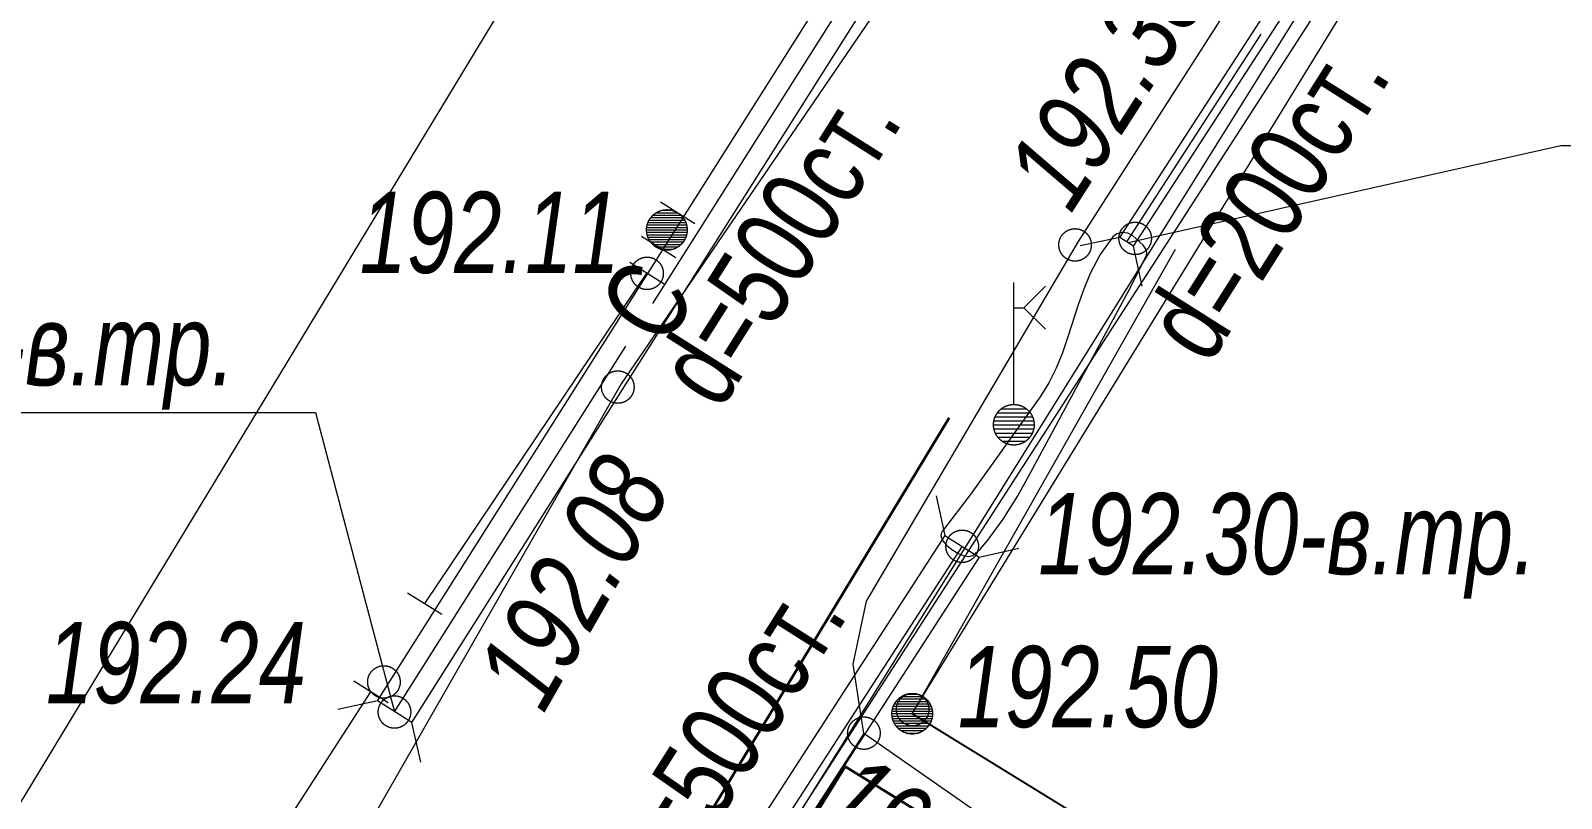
# Model space of a CAD drawing. Header units: millimetres. Extents: x -38151500 to -27467627, y -20617104 to -20349562.
# Drawn here: x -27520387 to -27501539, y -20466893 to -20457442 of the extents above; entities that cross this region are included whole.
import ezdxf
from ezdxf.xclip import XClip

# ---------------------------------------------------------------- set-up
doc = ezdxf.new("R2010")
doc.units = ezdxf.units.MM
doc.header["$MEASUREMENT"] = 0
doc.header["$XCLIPFRAME"] = 0
doc.layers.add('!!! ПОДОСНОВА', color=7, linetype='Continuous')
for name, color, linetype, lineweight in [('Новый_ГП_Граница участка_Ном._пера__1', 1, 'Continuous', 40), ('Чертеж_1_Новофедоровское_снт 28_07$0$tp_отметки_новые_Ном._пера__253', 252, 'Continuous', 18), ('Чертеж_1_Новофедоровское_снт 28_07$0$tp_трубы под дорогой_Ном._пера__253', 252, 'Continuous', 18), ('Чертеж_1_Новофедоровское_снт 28_07$0$U_ТЕКСТ_БЕЛЫЙ_Ном._пера__253', 252, 'Continuous', 18), ('Чертеж_1_Новый_ГП_Топография_Ном._пера__253', 252, 'Continuous', 18), ('Чертеж_1_Новый_Новофедоровское_снт 28_07$0$tp_Дороги_Ном._пера__253', 252, 'Continuous', 18), ('Чертеж_1_Новый_Новофедоровское_снт 28_07$0$tp_канавы_Ном._пера__253', 252, 'Continuous', 18), ('Чертеж_1_Новый_Новофедоровское_снт 28_07$0$tp_ЛЭП нн_Ном._пера__253', 252, 'Continuous', 18), ('Чертеж_1_Новый_Новофедоровское_снт 28_07$0$tp_Ограждения ДЕР_Ном._пера__253', 252, 'Continuous', 18), ('Чертеж_1_Новый_Новофедоровское_снт 28_07$0$tp_Ограждения мет_Ном._пера__253', 252, 'Continuous', 18), ('Чертеж_1_Новый_Новофедоровское_снт 28_07$0$tp_Ограждения рабица_Ном._пера__253', 252, 'Continuous', 18), ('Чертеж_1_Новый_Новофедоровское_снт 28_07$0$tp_Ограждения_Ном._пера__253', 252, 'Continuous', 18), ('Чертеж_1_Новый_Новофедоровское_снт 28_07$0$tp_Ограждения_Ном._пера__7', 7, 'Continuous', 18), ('Чертеж_1_Новый_Новофедоровское_снт 28_07$0$tp_отметки_новые_Ном._пера__253', 252, 'Continuous', 18), ('Чертеж_1_Новый_Новофедоровское_снт 28_07$0$tp_отметки_новые_Ном._пера__7', 7, 'Continuous', 18), ('Чертеж_1_Новый_Новофедоровское_снт 28_07$0$tp_сооружения_Ном._пера__7', 7, 'Continuous', 18), ('Чертеж_1_Новый_Новофедоровское_снт 28_07$0$tp_трубы под дорогой_Ном._пера__253', 252, 'Continuous', 18), ('Чертеж_1_Новый_Новофедоровское_снт 28_07$0$U_Водосток_Ном._пера__253', 252, 'Continuous', 18), ('Чертеж_1_Новый_Новофедоровское_снт 28_07$0$U_Газопровод_Ном._пера__253', 252, 'Continuous', 18)]:
    doc.layers.add(name, color=color, linetype=linetype, lineweight=lineweight)
doc.layers.add('Новый_ГП_Дороги_проезды_Ном._пера__251', color=7, linetype='Continuous', lineweight=40, true_color=0x656565)
doc.styles.add('РЎР“Р•РќР•Р\xa0РР\xa0_РЎРўРР›Р¬_1', font='arial.ttf', dxfattribs={"width": 0.75})
doc.styles.add('РЎР“Р•РќР•Р\xa0РР\xa0_РЎРўРР›Р¬_3', font='arial.ttf', dxfattribs={"width": 0.749999})

# ---------------------------------------------------------------- blocks, each defined once
blk = doc.blocks.new('Чертеж_8_1', base_point=(10580873, 0))
at = {"layer": 'Чертеж_1_Новый_ГП_Топография_Ном._пера__253', "color": 252, "lineweight": 18, "flags": 128}
for points in [[(-27541327, -20517064), (-27541287, -20517000), (-27530800, -20499900), (-27504630, -20516708), (-27493069, -20500671), (-27483153, -20487867), (-27484907, -20480650), (-27486912, -20473503), (-27492405, -20475465), (-27495260, -20474628), (-27509531, -20465849), (-27499582, -20449640), (-27507191, -20444942), (-27548222, -20512686)], [(-27510357, -20466500), (-27490957, -20478480), (-27488487, -20474480), (-27484047, -20486530), (-27493777, -20500140), (-27492917, -20500700), (-27504277, -20516190), (-27504607, -20516730), (-27504877, -20516560), (-27529357, -20500980), (-27518677, -20483870), (-27520387, -20482750)]]:
    blk.add_lwpolyline(points, close=True, dxfattribs=at)
at = {"layer": 'Чертеж_1_Новый_Новофедоровское_снт 28_07$0$tp_Дороги_Ном._пера__253', "color": 252, "lineweight": 18, "flags": 128}
for points in [[(-27510126, -20466094), (-27510260, -20465239), (-27510094, -20464466), (-27507484, -20460039), (-27495179, -20440842), (-27492116, -20437186), (-27490383, -20435998), (-27488267, -20435528), (-27487255, -20435446), (-27485264, -20435694), (-27483154, -20436711), (-27482354, -20437573)], [(-27507594, -20451967), (-27506761, -20452488), (-27513117, -20461790), (-27518799, -20471714), (-27519995, -20471463)]]:
    blk.add_lwpolyline(points, dxfattribs=at)
blk.add_lwpolyline([(-27511957, -20468926), (-27507025, -20472361), (-27505202, -20469524), (-27510126, -20466094)], close=True, dxfattribs=at)
at = {"layer": 'Чертеж_1_Новый_Новофедоровское_снт 28_07$0$tp_канавы_Ном._пера__253', "color": 252, "lineweight": 18, "flags": 128}
blk.add_lwpolyline([(-27508805, -20463139), (-27509164, -20463609), (-27509176, -20463634), (-27509179, -20463661), (-27509159, -20463719), (-27509112, -20463777), (-27509046, -20463831), (-27508972, -20463876), (-27508898, -20463906), (-27508833, -20463917), (-27508786, -20463904), (-27508693, -20463820), (-27508600, -20463715), (-27508412, -20463457), (-27508233, -20463167), (-27508070, -20462879), (-27506861, -20460634), (-27506649, -20460211), (-27506642, -20460178), (-27506648, -20460146), (-27506687, -20460084), (-27506817, -20459969), (-27506878, -20459935), (-27506947, -20459927), (-27507013, -20459942), (-27507064, -20459980), (-27507217, -20460198), (-27507340, -20460432), (-27507420, -20460623), (-27507489, -20460818), (-27507616, -20461213), (-27507683, -20461407), (-27507759, -20461597), (-27507849, -20461779), (-27507957, -20461951)], close=True, dxfattribs=at)
at = {"layer": 'Чертеж_1_Новый_Новофедоровское_снт 28_07$0$tp_ЛЭП нн_Ном._пера__253', "color": 252, "lineweight": 18, "flags": 128}
blk.add_lwpolyline([(-27543326, -20518699), (-27542215, -20517036), (-27521602, -20484194), (-27496565, -20444066), (-27495356, -20442473)], dxfattribs=at)
at = {"layer": 'Чертеж_1_Новый_Новофедоровское_снт 28_07$0$tp_Ограждения ДЕР_Ном._пера__253', "color": 252, "lineweight": 18, "flags": 128}
for points in [[(-27515534, -20464494), (-27512800, -20460426)], [(-27519995, -20471463), (-27516198, -20465581)]]:
    blk.add_lwpolyline(points, dxfattribs=at)
at = {"layer": 'Чертеж_1_Новый_Новофедоровское_снт 28_07$0$tp_Ограждения мет_Ном._пера__253', "color": 252, "lineweight": 18, "flags": 128}
blk.add_lwpolyline([(-27506294, -20460137), (-27509532, -20465851)], dxfattribs=at)
at = {"layer": 'Чертеж_1_Новый_Новофедоровское_снт 28_07$0$tp_Ограждения рабица_Ном._пера__253', "color": 252, "lineweight": 18, "flags": 128}
blk.add_lwpolyline([(-27509532, -20465851), (-27495260, -20474628), (-27492405, -20475465)], dxfattribs=at)
at = {"layer": 'Чертеж_1_Новый_Новофедоровское_снт 28_07$0$tp_Ограждения_Ном._пера__253', "color": 252, "lineweight": 18, "flags": 128}
for points in [[(-27512633, -20459551), (-27512210, -20459817)], [(-27512864, -20459971), (-27512441, -20460237)], [(-27513011, -20460293), (-27512588, -20460559)], [(-27515745, -20464361), (-27515322, -20464627)], [(-27516409, -20465448), (-27515986, -20465714)]]:
    blk.add_lwpolyline(points, dxfattribs=at)
at = {"layer": 'Чертеж_1_Новый_Новофедоровское_снт 28_07$0$tp_Ограждения_Ном._пера__7', "color": 7, "lineweight": 18}
for p, q in [((-27512770, -20459774), (-27512335, -20459774)), ((-27512751, -20459744), (-27512356, -20459744)), ((-27512724, -20459714), (-27512383, -20459714)), ((-27512685, -20459684), (-27512422, -20459684)), ((-27512614, -20459654), (-27512494, -20459654)), ((-27512802, -20459894), (-27512303, -20459894)), ((-27512801, -20459924), (-27512306, -20459924)), ((-27512800, -20459864), (-27512306, -20459864)), ((-27512796, -20459954), (-27512310, -20459954)), ((-27512795, -20459834), (-27512312, -20459834)), ((-27512784, -20459804), (-27512321, -20459804)), ((-27512786, -20459984), (-27512319, -20459984)), ((-27512772, -20460014), (-27512334, -20460014)), ((-27512754, -20460044), (-27512353, -20460044)), ((-27512728, -20460074), (-27512379, -20460074)), ((-27512691, -20460104), (-27512416, -20460104)), ((-27512627, -20460134), (-27512477, -20460134)), ((-27509593, -20465609), (-27509473, -20465609)), ((-27509774, -20465789), (-27509291, -20465789)), ((-27509763, -20465759), (-27509300, -20465759)), ((-27509749, -20465729), (-27509314, -20465729)), ((-27509730, -20465699), (-27509335, -20465699)), ((-27509703, -20465669), (-27509362, -20465669)), ((-27509664, -20465639), (-27509401, -20465639)), ((-27509781, -20465849), (-27509282, -20465849)), ((-27509780, -20465879), (-27509285, -20465879)), ((-27509779, -20465819), (-27509285, -20465819)), ((-27509775, -20465909), (-27509289, -20465909)), ((-27509765, -20465939), (-27509298, -20465939)), ((-27509751, -20465969), (-27509313, -20465969)), ((-27509733, -20465999), (-27509332, -20465999)), ((-27509707, -20466029), (-27509358, -20466029)), ((-27509670, -20466059), (-27509395, -20466059)), ((-27509606, -20466089), (-27509456, -20466089))]:
    blk.add_line(p, q, dxfattribs=at)
for centre in [(-27512553, -20459896), (-27509532, -20465851)]:
    blk.add_circle(centre, 250, dxfattribs=at)
at = {"layer": 'Чертеж_1_Новый_Новофедоровское_снт 28_07$0$tp_отметки_новые_Ном._пера__253', "color": 252, "lineweight": 18, "flags": 128}
for points in [[(-27494387, -20458862), (-27501547, -20458862), (-27506874, -20460053)], [(-27524122, -20462142), (-27516881, -20462142), (-27515905, -20465827)]]:
    blk.add_lwpolyline(points, dxfattribs=at)
at = {"layer": 'Чертеж_1_Новый_Новофедоровское_снт 28_07$0$tp_отметки_новые_Ном._пера__7', "color": 7, "lineweight": 18}
for centre in [(-27507527, -20460080), (-27506787, -20460000), (-27512797, -20460430), (-27513157, -20461830), (-27508917, -20463790), (-27516037, -20465460), (-27509527, -20465800), (-27515907, -20465830), (-27510127, -20466090)]:
    blk.add_circle(centre, 200, dxfattribs=at)
at = {"layer": 'Чертеж_1_Новый_Новофедоровское_снт 28_07$0$tp_сооружения_Ном._пера__7', "color": 7, "lineweight": 18}
for p, q in [((-27508281, -20462044), (-27508281, -20460544)), ((-27508158, -20460853), (-27507893, -20461118)), ((-27508510, -20462196), (-27508051, -20462196)), ((-27508481, -20462146), (-27508080, -20462146)), ((-27508432, -20462096), (-27508129, -20462096)), ((-27508530, -20462296), (-27508031, -20462296)), ((-27508526, -20462246), (-27508036, -20462246)), ((-27508525, -20462346), (-27508036, -20462346)), ((-27508509, -20462396), (-27508053, -20462396)), ((-27508479, -20462446), (-27508082, -20462446)), ((-27508428, -20462496), (-27508133, -20462496))]:
    blk.add_line(p, q, dxfattribs=at)
at = {"layer": 'Чертеж_1_Новый_Новофедоровское_снт 28_07$0$tp_сооружения_Ном._пера__7', "color": 7, "lineweight": 18, "flags": 128}
blk.add_lwpolyline([(-27508281, -20460853), (-27508158, -20460853), (-27507893, -20460589)], dxfattribs=at)
at = {"layer": 'Чертеж_1_Новый_Новофедоровское_снт 28_07$0$tp_сооружения_Ном._пера__7', "color": 7, "lineweight": 18}
blk.add_circle((-27508281, -20462294), 250, dxfattribs=at)
at = {"layer": 'Чертеж_1_Новый_Новофедоровское_снт 28_07$0$tp_трубы под дорогой_Ном._пера__253', "color": 252, "lineweight": 18, "flags": 128}
for points in [[(-27506975, -20459988), (-27504488, -20456148)], [(-27516116, -20465693), (-27510164, -20456282)], [(-27506807, -20460097), (-27504321, -20456256)], [(-27515693, -20465961), (-27509741, -20456550)], [(-27506702, -20460586), (-27506807, -20460097), (-27506975, -20459988), (-27507464, -20460093)], [(-27509239, -20463168), (-27509129, -20463656), (-27508707, -20463924), (-27508219, -20463814)], [(-27509129, -20463656), (-27514333, -20471700)], [(-27508707, -20463924), (-27513911, -20471968)], [(-27515584, -20466447), (-27515693, -20465959), (-27516116, -20465692), (-27516603, -20465801)]]:
    blk.add_lwpolyline(points, dxfattribs=at)
at = {"layer": 'Чертеж_1_Новый_Новофедоровское_снт 28_07$0$U_Водосток_Ном._пера__253', "color": 252, "lineweight": 18, "flags": 128}
for points in [[(-27512727, -20460802), (-27509953, -20456416)], [(-27506891, -20460043), (-27505234, -20457484)], [(-27515905, -20465827), (-27513058, -20461325)], [(-27508917, -20463788), (-27511416, -20467651)]]:
    blk.add_lwpolyline(points, dxfattribs=at)
at = {"layer": 'Чертеж_1_Новый_Новофедоровское_снт 28_07$0$U_Газопровод_Ном._пера__253', "color": 252, "lineweight": 18, "flags": 128}
blk.add_lwpolyline([(-27542645, -20516227), (-27520197, -20481445), (-27499646, -20449601), (-27491528, -20437023), (-27491810, -20437169), (-27489480, -20435962), (-27484249, -20437583)], dxfattribs=at)
at = {"layer": 'Чертеж_1_Новофедоровское_снт 28_07$0$tp_отметки_новые_Ном._пера__253', "color": 252, "lineweight": 18, "char_height": 1000, "attachment_point": 7, "style": 'РЎР“Р•РќР•Р\xa0РР\xa0_РЎРўРР›Р¬_1'}
for s, insert, rotation in [('\\A1;{\\pql;\\fArial|b0|i1|c204|p0;\\W0.750000;192.38}', (-27507568, -20459714), 57.3407), ('\\A1;{\\pql;\\fArial|b0|i1|c204|p0;\\W0.750000;192.08}', (-27514061, -20465868), 60.2066), ('\\A1;{\\pql;\\fArial|b0|i1|c204|p0;\\W0.750000;192.48}', (-27510735, -20467118), 325.1394)]:
    blk.add_mtext(s, dxfattribs=dict(at, insert=insert, rotation=rotation))
for s, insert in [('\\A1;{\\pql;\\fArial|b0|i1|c204|p0;\\W0.750000;192.11}', (-27516337, -20460440)), ('\\A1;{\\pql;\\fArial|b0|i1|c204|p0;\\W0.750000;192.16-в.тр.}', (-27524008, -20462110)), ('\\A1;{\\pql;\\fArial|b0|i1|c204|p0;\\W0.750000;192.30-в.тр.}', (-27507981, -20464436)), ('\\A1;{\\pql;\\fArial|b0|i1|c204|p0;\\W0.750000;192.24}', (-27520199, -20465736)), ('\\A1;{\\pql;\\fArial|b0|i1|c204|p0;\\W0.750000;192.50}', (-27508971, -20466031))]:
    blk.add_mtext(s, dxfattribs=dict(at, insert=insert))
at = {"layer": 'Чертеж_1_Новофедоровское_снт 28_07$0$tp_трубы под дорогой_Ном._пера__253', "color": 252, "lineweight": 18, "char_height": 1000, "attachment_point": 7, "rotation": 57.6886, "style": 'РЎР“Р•РќР•Р\xa0РР\xa0_РЎРўРР›Р¬_3'}
for s, insert in [('\\A1;{\\pql;\\fArial|b0|i0|c204|p0;\\W0.749999;d=200ст.}', (-27505870, -20461584)), ('\\A1;{\\pql;\\fArial|b0|i0|c204|p0;\\W0.749999;d=500ст.}', (-27511885, -20462142)), ('\\A1;{\\pql;\\fArial|b0|i0|c204|p0;\\W0.749999;d=500ст.}', (-27512563, -20468221))]:
    blk.add_mtext(s, dxfattribs=dict(at, insert=insert))
at = {"layer": 'Чертеж_1_Новофедоровское_снт 28_07$0$U_ТЕКСТ_БЕЛЫЙ_Ном._пера__253', "color": 252, "lineweight": 18, "insert": (-27512571, -20461371), "char_height": 1000, "attachment_point": 7, "rotation": 57.6886, "style": 'РЎР“Р•РќР•Р\xa0РР\xa0_РЎРўРР›Р¬_3'}
blk.add_mtext('\\A1;{\\pql;\\fArial|b0|i0|c204|p0;\\W0.749999;С}', dxfattribs=at)

msp = doc.modelspace()

# ---------------------------------------------------------------- linework, layer by layer
at = {"layer": 'Новый_ГП_Граница участка_Ном._пера__1', "color": 1, "lineweight": 40}
msp.add_lwpolyline([(-27510356.76, -20466500), (-27490956.76, -20478480), (-27488486.76, -20474480), (-27484046.76, -20486530), (-27493776.76, -20500140), (-27492916.76, -20500700), (-27504276.76, -20516190), (-27504606.76, -20516730), (-27504876.76, -20516560), (-27529356.76, -20500980), (-27518676.76, -20483870), (-27520386.76, -20482750)], close=True, dxfattribs=at)
at = {"layer": 'Новый_ГП_Дороги_проезды_Ном._пера__251', "color": 251, "lineweight": 40, "true_color": 0x656565}
msp.add_lwpolyline([(-27509078.21, -20462208.36), (-27513264.88, -20469125.47, 0.37219081), (-27513040.28, -20470413.66), (-27512847.08, -20470534.66)], format="xyb", dxfattribs=at)

# ---------------------------------------------------------------- block references
at = {"layer": '!!! ПОДОСНОВА', "color": 252, "lineweight": 40}
ref = msp.add_blockref('Чертеж_8_1', (10580873.24, 0), dxfattribs=at)
XClip(ref).set_block_clipping_path([(-27575900.6909502111, -20418838.4532491304), (-27575900.6909502111, -20510095.8116091713), (-27553320.1213008389, -20510095.8116091713), (-27547926.9836165011, -20521215.6831232607), (-27462561.11998678, -20521215.6831232607), (-27462561.11998678, -20418721.7424019799)])

doc.saveas('drawing.dxf')
